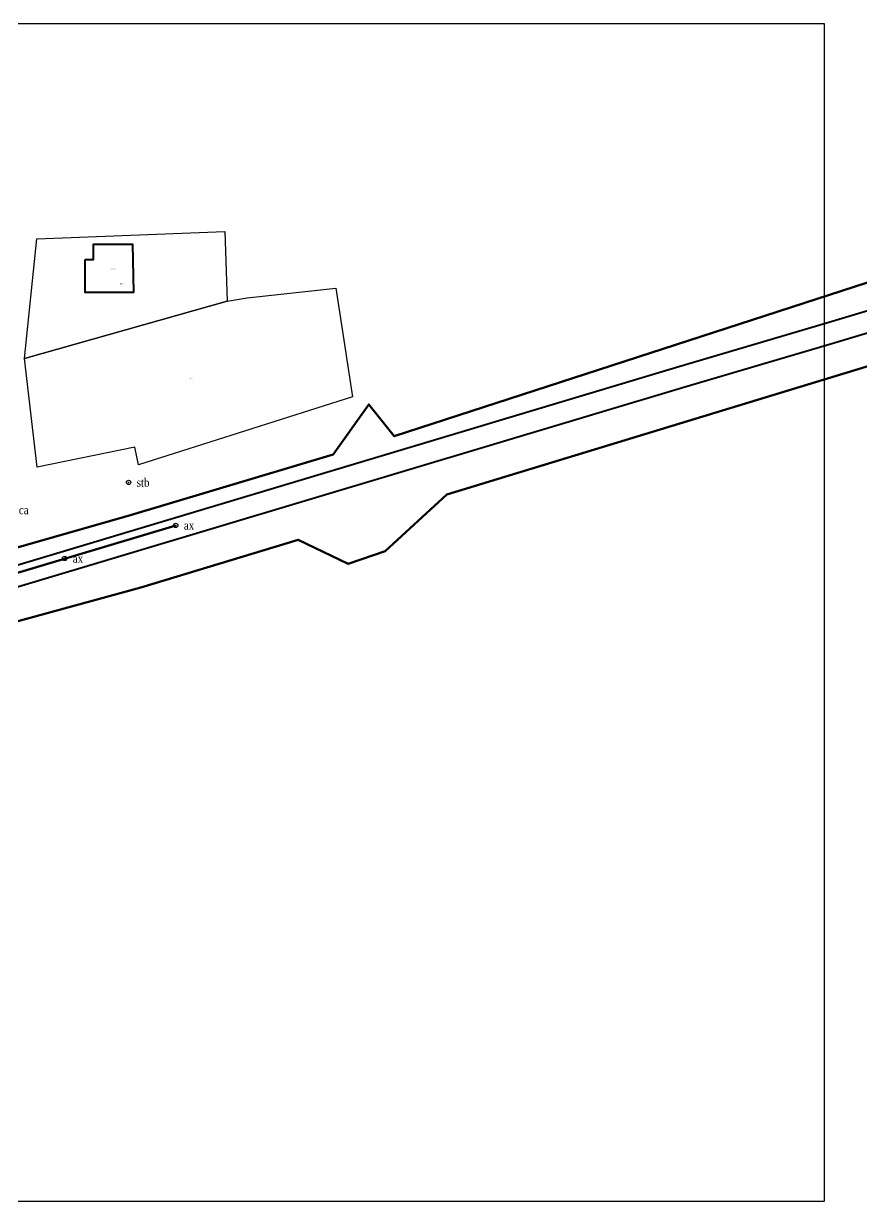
# Model space of a CAD drawing. Header units: inches. Extents: x 386283 to 388912, y 683236 to 683929.
# Drawn here: x 388290.9 to 388486.7, y 683523.3 to 683798.5 of the extents above; entities that cross this region are included whole.
import ezdxf

# ---------------------------------------------------------------- set-up
doc = ezdxf.new("R2010")
doc.units = ezdxf.units.IN
doc.header["$MEASUREMENT"] = 0
doc.header["$PDMODE"] = 32
doc.header["$PDSIZE"] = 1
doc.layers.add('0_pct_coduri', color=6, linetype='Continuous')
doc.layers.add('0_pct_simboluri', color=7, linetype='Continuous')
for name, color, linetype, true_color in [('CONSTRUCTII_ACTIVE', 7, 'Continuous', 0x543459), ('IMOBILE_ACTIVE', 7, 'Continuous', 0xf73413), ('LABEL', 7, 'Continuous', 0xf73413)]:
    doc.layers.add(name, color=color, linetype=linetype, true_color=true_color)
doc.styles.get("Standard").update_dxf_attribs({"font": 'arial.ttf'})
doc.styles.add('TIMES_NEW_ROMAN', font='times.ttf')
picture_1 = doc.add_image_def('image1.ecw', size_in_pixel=(23609, 17798))

# ---------------------------------------------------------------- blocks, each defined once
blk = doc.blocks.new('Punct')
blk.add_point((0, 0))
at = {"flags": 1}
for tag, p in [('DENPCT', (1.4, 0)), ('COTA', (1.4, -2.5)), ('COD', (1.4, -5))]:
    blk.add_attdef(tag, p, '', height=1.5, dxfattribs=at)

msp = doc.modelspace()

# ---------------------------------------------------------------- linework, layer by layer
at = {"color": 120, "lineweight": 50, "elevation": 190.38}
msp.add_lwpolyline([(388326.437, 683681.212), (388091.695, 683610.978)], dxfattribs=at)
at = {"layer": 'CONSTRUCTII_ACTIVE', "lineweight": 40}
for points in [[(387942.127, 683568.207), (388091.315, 683612.887), (388187.489, 683641.584), (388267.378, 683665.379), (388444.02, 683718.294), (388478.317, 683728.451), (388569.078, 683755.644)], [(388570.515, 683750.855), (388479.745, 683723.659), (388445.448, 683713.502), (388268.81, 683660.589), (388188.917, 683636.792), (388092.747, 683608.097), (387943.561, 683563.417)]]:
    msp.add_lwpolyline(points, dxfattribs=at)
msp.add_lwpolyline([(388305.256, 683743.346), (388307.256, 683743.346), (388307.256, 683746.946), (388316.348, 683746.946), (388316.606, 683735.596), (388305.256, 683735.596)], close=True, dxfattribs=at)
at = {"layer": 'IMOBILE_ACTIVE', "color": 5, "lineweight": 70}
for points in [[(388034.718, 683609.739), (388061.638, 683617.245), (388061.704, 683614.819), (388077.444, 683619.403), (388077.392, 683622.992), (388093.912, 683628.602), (388112.339, 683633.414), (388203.713, 683658.76), (388221.413, 683664.219), (388240.52, 683670.11), (388259.636, 683676.01), (388278.747, 683681.905), (388277.516, 683672.588), (388281.691, 683673.843), (388315.363, 683683.407), (388363.26, 683697.755), (388371.545, 683709.476), (388377.516, 683702.026), (388577.817, 683767.083)], [(388586.642, 683748.384), (388389.757, 683688.435), (388375.368, 683675.185), (388366.756, 683672.242), (388355.059, 683677.87), (388318.282, 683666.672), (388275.274, 683654.905), (388275.627, 683657.694), (388274.138, 683657.119), (388202.133, 683633.974), (388163.995, 683622.422), (388112.003, 683605.807), (388064.329, 683591.737), (388042.971, 683584.981), (388041.057, 683583.489), (388024.053, 683566.333)]]:
    msp.add_lwpolyline(points, dxfattribs=at)
at = {"layer": 'IMOBILE_ACTIVE', "lineweight": 30}
for points in [[(388293.957, 683748.127), (388337.901, 683749.872), (388338.469, 683733.598), (388291.061, 683720.233)], [(388363.818, 683736.615), (388365.715, 683724.46), (388367.774, 683711.267), (388317.755, 683695.347), (388316.895, 683699.508), (388294.051, 683694.828), (388291.061, 683720.233), (388338.469, 683733.598), (388343.167, 683734.39)]]:
    msp.add_lwpolyline(points, close=True, dxfattribs=at)

# ---------------------------------------------------------------- block references
at = {"layer": '0_pct_simboluri'}
for p in [(388315.414, 683691.238, 189.81), (388326.437, 683681.212, 190.38), (388300.471, 683673.474, 190.17)]:
    msp.add_blockref('Punct', p, dxfattribs=at)

# ---------------------------------------------------------------- texts
at = {"layer": '0_pct_coduri', "style": 'TIMES_NEW_ROMAN', "width": 0.85}
for s, p in [('stb', (388317.317, 683690.238, 189.81)), ('ca', (388289.784, 683683.823, 189.45)), ('ax', (388328.34, 683680.212, 190.38)), ('ax', (388302.374, 683672.474, 190.17))]:
    msp.add_text(s, height=2, dxfattribs=at).set_placement(p)
at = {"layer": 'LABEL', "lineweight": 40}
msp.add_text('50819-C1', height=0.2, dxfattribs=at).set_placement((388311.143, 683741.016))
at = {"layer": 'LABEL', "lineweight": 30}
for s, p in [('50819', (388313.42, 683737.524)), ('55658', (388329.564, 683715.596))]:
    msp.add_text(s, height=0.2, dxfattribs=at).set_placement(p)

# ---------------------------------------------------------------- pictures from other files: only their frames are drawn
image = msp.add_image(picture_1, insert=(379388.552, 676777.161), size_in_units=(11804.5, 8899))
image.set_boundary_path([(17329.3292, 3754.9105), (18178.334, 4305.3133)])

doc.saveas('drawing.dxf')
